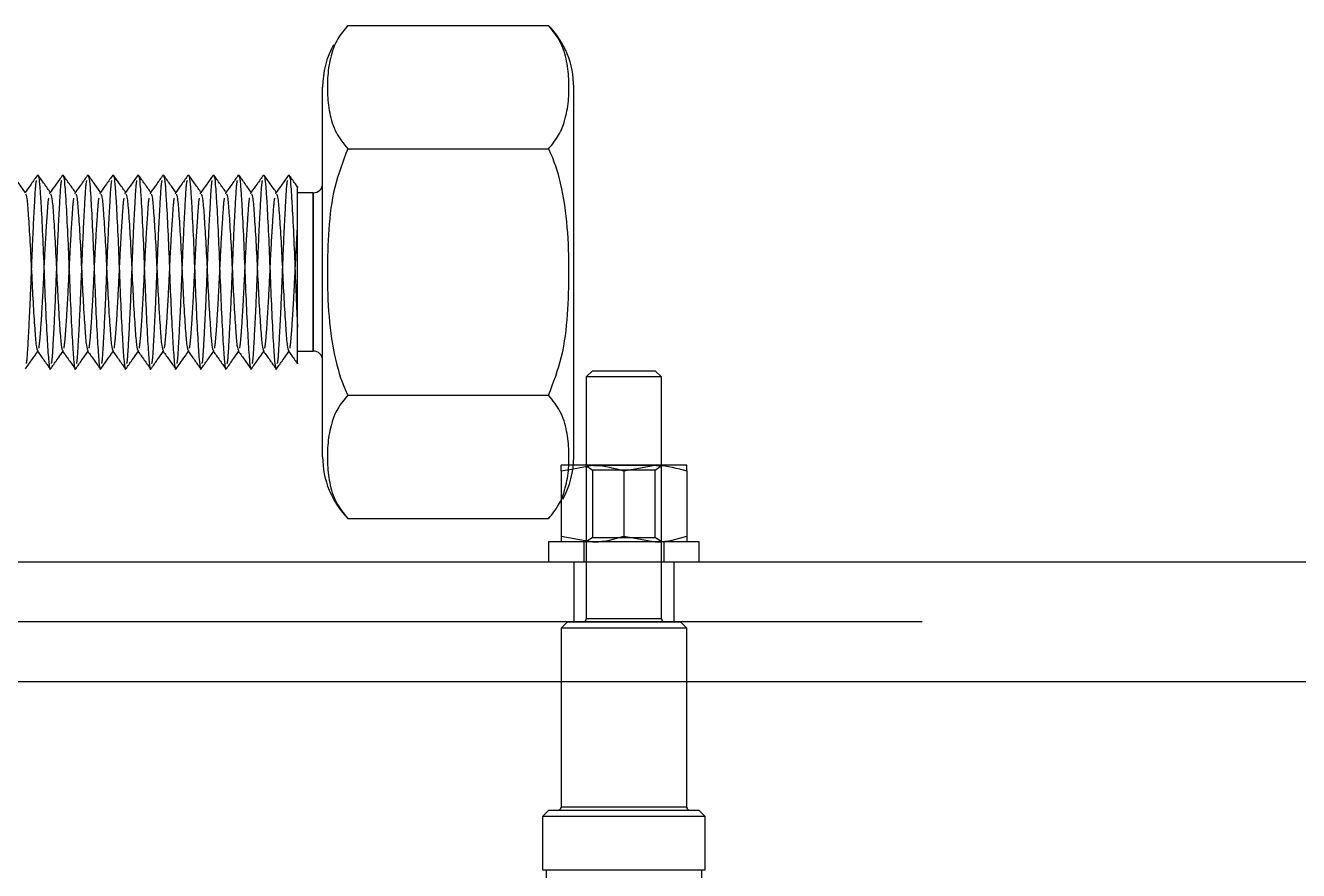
# Model space of a CAD drawing. Header units: metres. Extents: x 0 to 21025, y 0 to 14850.
# Drawn here: x 2327.9 to 2429.3, y 9311.6 to 9378.9 of the extents above; entities that cross this region are included whole.
import ezdxf

# ---------------------------------------------------------------- set-up
doc = ezdxf.new("R2010")
doc.units = ezdxf.units.M
doc.header["$LTSCALE"] = 25
doc.linetypes.add('HIDDEN2', pattern=[4.7625, 3.175, -1.5875])
doc.layers.add('SL4', color=4, linetype='Continuous')
doc.layers.add('ST1', color=7, linetype='HIDDEN2')

msp = doc.modelspace()

# ---------------------------------------------------------------- linework, layer by layer
at = {"layer": 'SL4'}
for p, q in [((2353.558, 9378.872), (2353.458, 9378.768)), ((2353.564, 9378.878), (2369.564, 9378.878)), ((2351.564, 9344.526), (2351.564, 9373.971)), ((2371.564, 9344.526), (2371.564, 9373.971)), ((2353.564, 9369.064), (2369.564, 9369.064)), ((2328.847, 9366.869), (2328.87, 9366.976)), ((2330.847, 9366.869), (2330.87, 9366.976)), ((2332.847, 9366.869), (2332.87, 9366.976)), ((2334.847, 9366.869), (2334.87, 9366.976)), ((2336.847, 9366.869), (2336.87, 9366.976)), ((2338.847, 9366.869), (2338.87, 9366.976)), ((2340.847, 9366.869), (2340.87, 9366.976)), ((2342.847, 9366.869), (2342.87, 9366.976)), ((2344.847, 9366.869), (2344.87, 9366.976)), ((2346.847, 9366.869), (2346.87, 9366.976)), ((2348.847, 9366.869), (2348.87, 9366.976)), ((2350.814, 9365.549), (2349.564, 9365.549)), ((2350.814, 9352.949), (2350.814, 9365.549)), ((2349.564, 9352.949), (2350.814, 9352.949)), ((2373.064, 9351.384), (2372.564, 9350.884)), ((2372.564, 9350.884), (2372.564, 9343.849)), ((2378.564, 9350.884), (2372.564, 9350.884)), ((2373.064, 9351.384), (2378.064, 9351.384)), ((2378.564, 9350.884), (2378.064, 9351.384)), ((2378.564, 9343.849), (2378.564, 9350.884)), ((2353.564, 9349.434), (2369.564, 9349.434)), ((2371.398, 9343.551), (2373.064, 9343.849)), ((2373.064, 9343.849), (2371.531, 9343.849)), ((2378.064, 9343.849), (2373.064, 9343.849)), ((2375.564, 9343.402), (2378.064, 9343.849)), ((2375.564, 9343.402), (2375.564, 9338.195)), ((2380.564, 9343.849), (2378.064, 9343.849)), ((2380.564, 9343.402), (2380.564, 9338.195)), ((2370.564, 9340.915), (2370.564, 9338.195)), ((2353.564, 9339.619), (2369.564, 9339.619)), ((2369.571, 9339.625), (2369.67, 9339.729)), ((2369.564, 9337.749), (2369.564, 9336.149)), ((2381.564, 9337.749), (2369.564, 9337.749)), ((2370.564, 9338.195), (2373.064, 9337.749)), ((2375.564, 9338.195), (2378.064, 9337.749)), ((2381.564, 9336.149), (2381.564, 9337.749)), ((2875.564, 9336.149), (1925.562, 9336.149)), ((2085.802, 9326.624), (2875.564, 9326.624))]:
    msp.add_line(p, q, dxfattribs=at)
for centre, radius, start, end in [((2364.543, 9373.971), 7.021, 0, 44.34613), ((2358.585, 9373.971), 7.021, 151.24334, 180), ((2350.814, 9366.299), 0.75, 270, 0), ((2350.814, 9352.199), 0.75, 0, 90), ((2358.585, 9344.526), 7.021, 180, 224.34613), ((2364.543, 9344.526), 7.021, 331.24334, 0)]:
    msp.add_arc(centre, radius, start, end, dxfattribs=at)
for points, knots in [([(2353.564, 9378.878), (2353.272, 9378.523), (2352.68, 9377.803), (2352.208, 9376.521), (2351.947, 9375.09), (2351.923, 9373.508), (2352.077, 9371.916), (2352.505, 9370.398), (2353.233, 9369.481), (2353.564, 9369.064)], [0, 0, 0, 0, 0.1146782, 0.2324846, 0.3884229, 0.5445002, 0.7054405, 0.8659966, 1, 1, 1, 1]), ([(2369.564, 9369.064), (2369.856, 9369.419), (2370.449, 9370.139), (2370.92, 9371.421), (2371.182, 9372.852), (2371.205, 9374.434), (2371.051, 9376.026), (2370.623, 9377.544), (2369.895, 9378.461), (2369.564, 9378.878)], [0, 0, 0, 0, 0.1146782, 0.2324846, 0.3884229, 0.5445002, 0.7054405, 0.8659966, 1, 1, 1, 1]), ([(2353.564, 9369.064), (2353.178, 9368.049), (2352.39, 9365.976), (2352.014, 9362.632), (2351.911, 9359.194), (2352.007, 9355.691), (2352.465, 9352.405), (2353.127, 9350.335), (2353.55, 9349.462), (2353.564, 9349.434)], [0, 0, 0, 0, 0.1619789, 0.3307933, 0.4999529, 0.6775375, 0.8546667, 0.9953145, 1, 1, 1, 1]), ([(2369.564, 9349.434), (2369.95, 9350.449), (2370.738, 9352.521), (2371.115, 9355.865), (2371.218, 9359.303), (2371.122, 9362.806), (2370.663, 9366.092), (2370.001, 9368.162), (2369.578, 9369.035), (2369.564, 9369.064)], [0, 0, 0, 0, 0.16197887, 0.33079332, 0.49995294, 0.67753752, 0.8546667, 0.99531447, 1, 1, 1, 1]), ([(2327.895, 9365.553), (2327.728, 9365.787), (2327.393, 9366.256), (2327.059, 9366.726), (2326.891, 9366.96)], [0, 0, 0, 0, 0.4999583, 1, 1, 1, 1]), ([(2328.847, 9366.957), (2328.68, 9366.722), (2328.354, 9366.265), (2328.028, 9365.809), (2327.87, 9365.587)], [0, 0, 0, 0, 0.5144734, 1, 1, 1, 1]), ([(2329.895, 9365.553), (2329.728, 9365.787), (2329.393, 9366.256), (2329.059, 9366.726), (2328.891, 9366.96)], [0, 0, 0, 0, 0.4999583, 1, 1, 1, 1]), ([(2328.891, 9366.917), (2328.911, 9366.883), (2328.96, 9366.794), (2329.033, 9366.066), (2329.127, 9364.612), (2329.25, 9362.285), (2329.37, 9359.248), (2329.491, 9356.215), (2329.627, 9353.627), (2329.739, 9351.994), (2329.834, 9351.321), (2329.883, 9351.578), (2329.89, 9351.612)], [0, 0, 0, 0, 0.0555734, 0.1425526, 0.2290743, 0.3564777, 0.4806278, 0.604778, 0.7321813, 0.8545546, 0.980855, 1, 1, 1, 1]), ([(2330.847, 9366.957), (2330.68, 9366.722), (2330.354, 9366.265), (2330.028, 9365.809), (2329.87, 9365.587)], [0, 0, 0, 0, 0.51447344, 1, 1, 1, 1]), ([(2331.895, 9365.553), (2331.728, 9365.787), (2331.393, 9366.256), (2331.059, 9366.726), (2330.891, 9366.96)], [0, 0, 0, 0, 0.4999583, 1, 1, 1, 1]), ([(2330.891, 9366.917), (2330.911, 9366.883), (2330.96, 9366.794), (2331.033, 9366.066), (2331.127, 9364.612), (2331.25, 9362.285), (2331.37, 9359.248), (2331.491, 9356.215), (2331.627, 9353.627), (2331.739, 9351.994), (2331.834, 9351.321), (2331.883, 9351.578), (2331.89, 9351.612)], [0, 0, 0, 0, 0.0555734, 0.1425526, 0.2290743, 0.3564777, 0.4806278, 0.604778, 0.7321813, 0.8545546, 0.980855, 1, 1, 1, 1]), ([(2332.847, 9366.957), (2332.68, 9366.722), (2332.354, 9366.265), (2332.028, 9365.809), (2331.87, 9365.587)], [0, 0, 0, 0, 0.51447344, 1, 1, 1, 1]), ([(2333.895, 9365.553), (2333.728, 9365.787), (2333.393, 9366.256), (2333.059, 9366.726), (2332.891, 9366.96)], [0, 0, 0, 0, 0.4999583, 1, 1, 1, 1]), ([(2332.891, 9366.917), (2332.911, 9366.883), (2332.96, 9366.794), (2333.033, 9366.066), (2333.127, 9364.612), (2333.25, 9362.285), (2333.37, 9359.248), (2333.491, 9356.215), (2333.627, 9353.627), (2333.739, 9351.994), (2333.834, 9351.321), (2333.883, 9351.578), (2333.89, 9351.612)], [0, 0, 0, 0, 0.0555734, 0.1425526, 0.2290743, 0.3564777, 0.4806278, 0.604778, 0.7321813, 0.8545546, 0.980855, 1, 1, 1, 1]), ([(2334.847, 9366.957), (2334.68, 9366.722), (2334.354, 9366.265), (2334.028, 9365.809), (2333.87, 9365.587)], [0, 0, 0, 0, 0.5144734, 1, 1, 1, 1]), ([(2335.895, 9365.553), (2335.728, 9365.787), (2335.393, 9366.256), (2335.059, 9366.726), (2334.891, 9366.96)], [0, 0, 0, 0, 0.4999583, 1, 1, 1, 1]), ([(2334.891, 9366.917), (2334.911, 9366.883), (2334.96, 9366.794), (2335.033, 9366.066), (2335.127, 9364.612), (2335.25, 9362.285), (2335.37, 9359.248), (2335.491, 9356.215), (2335.627, 9353.627), (2335.739, 9351.994), (2335.834, 9351.321), (2335.883, 9351.578), (2335.89, 9351.612)], [0, 0, 0, 0, 0.0555734, 0.1425526, 0.2290743, 0.3564777, 0.4806278, 0.604778, 0.7321813, 0.8545546, 0.980855, 1, 1, 1, 1]), ([(2336.847, 9366.957), (2336.68, 9366.722), (2336.354, 9366.265), (2336.028, 9365.809), (2335.87, 9365.587)], [0, 0, 0, 0, 0.5144734, 1, 1, 1, 1]), ([(2337.895, 9365.553), (2337.728, 9365.787), (2337.393, 9366.256), (2337.059, 9366.726), (2336.891, 9366.96)], [0, 0, 0, 0, 0.4999583, 1, 1, 1, 1]), ([(2336.891, 9366.917), (2336.911, 9366.883), (2336.96, 9366.794), (2337.033, 9366.066), (2337.127, 9364.612), (2337.25, 9362.285), (2337.37, 9359.248), (2337.491, 9356.215), (2337.627, 9353.627), (2337.739, 9351.994), (2337.834, 9351.321), (2337.883, 9351.578), (2337.89, 9351.612)], [0, 0, 0, 0, 0.0555734, 0.1425526, 0.2290743, 0.3564777, 0.4806278, 0.604778, 0.7321813, 0.8545546, 0.980855, 1, 1, 1, 1]), ([(2338.847, 9366.957), (2338.68, 9366.722), (2338.354, 9366.265), (2338.028, 9365.809), (2337.87, 9365.587)], [0, 0, 0, 0, 0.5144734, 1, 1, 1, 1]), ([(2339.895, 9365.553), (2339.728, 9365.787), (2339.393, 9366.256), (2339.059, 9366.726), (2338.891, 9366.96)], [0, 0, 0, 0, 0.4999583, 1, 1, 1, 1]), ([(2338.891, 9366.917), (2338.911, 9366.883), (2338.96, 9366.794), (2339.033, 9366.066), (2339.127, 9364.612), (2339.25, 9362.285), (2339.37, 9359.248), (2339.491, 9356.215), (2339.627, 9353.627), (2339.739, 9351.994), (2339.834, 9351.321), (2339.883, 9351.578), (2339.89, 9351.612)], [0, 0, 0, 0, 0.05557339, 0.14255259, 0.22907435, 0.35647765, 0.48062781, 0.60477796, 0.73218127, 0.85455455, 0.980855, 1, 1, 1, 1]), ([(2340.847, 9366.957), (2340.68, 9366.722), (2340.354, 9366.265), (2340.028, 9365.809), (2339.87, 9365.587)], [0, 0, 0, 0, 0.5144734, 1, 1, 1, 1]), ([(2341.895, 9365.553), (2341.728, 9365.787), (2341.393, 9366.256), (2341.059, 9366.726), (2340.891, 9366.96)], [0, 0, 0, 0, 0.4999583, 1, 1, 1, 1]), ([(2340.891, 9366.917), (2340.911, 9366.883), (2340.96, 9366.794), (2341.033, 9366.066), (2341.127, 9364.612), (2341.25, 9362.285), (2341.37, 9359.248), (2341.491, 9356.215), (2341.627, 9353.627), (2341.739, 9351.994), (2341.834, 9351.321), (2341.883, 9351.578), (2341.89, 9351.612)], [0, 0, 0, 0, 0.0555734, 0.1425526, 0.2290743, 0.3564777, 0.4806278, 0.604778, 0.7321813, 0.8545546, 0.980855, 1, 1, 1, 1]), ([(2342.847, 9366.957), (2342.68, 9366.722), (2342.354, 9366.265), (2342.028, 9365.809), (2341.87, 9365.587)], [0, 0, 0, 0, 0.5144734, 1, 1, 1, 1]), ([(2343.895, 9365.553), (2343.728, 9365.787), (2343.393, 9366.256), (2343.059, 9366.726), (2342.891, 9366.96)], [0, 0, 0, 0, 0.4999583, 1, 1, 1, 1]), ([(2342.891, 9366.917), (2342.911, 9366.883), (2342.96, 9366.794), (2343.033, 9366.066), (2343.127, 9364.612), (2343.25, 9362.285), (2343.37, 9359.248), (2343.491, 9356.215), (2343.627, 9353.627), (2343.739, 9351.994), (2343.834, 9351.321), (2343.883, 9351.578), (2343.89, 9351.612)], [0, 0, 0, 0, 0.0555734, 0.1425526, 0.2290743, 0.3564777, 0.4806278, 0.604778, 0.7321813, 0.8545546, 0.980855, 1, 1, 1, 1]), ([(2344.847, 9366.957), (2344.68, 9366.722), (2344.354, 9366.265), (2344.028, 9365.809), (2343.87, 9365.587)], [0, 0, 0, 0, 0.5144734, 1, 1, 1, 1]), ([(2345.895, 9365.553), (2345.728, 9365.787), (2345.393, 9366.256), (2345.059, 9366.726), (2344.891, 9366.96)], [0, 0, 0, 0, 0.4999583, 1, 1, 1, 1]), ([(2344.891, 9366.917), (2344.911, 9366.883), (2344.96, 9366.794), (2345.033, 9366.066), (2345.127, 9364.612), (2345.25, 9362.285), (2345.37, 9359.248), (2345.491, 9356.215), (2345.627, 9353.627), (2345.739, 9351.994), (2345.834, 9351.321), (2345.883, 9351.578), (2345.89, 9351.612)], [0, 0, 0, 0, 0.0555734, 0.1425526, 0.2290743, 0.3564777, 0.4806278, 0.604778, 0.7321813, 0.8545546, 0.980855, 1, 1, 1, 1]), ([(2346.847, 9366.957), (2346.68, 9366.722), (2346.354, 9366.265), (2346.028, 9365.809), (2345.87, 9365.587)], [0, 0, 0, 0, 0.51447344, 1, 1, 1, 1]), ([(2347.895, 9365.553), (2347.728, 9365.787), (2347.393, 9366.256), (2347.059, 9366.726), (2346.891, 9366.96)], [0, 0, 0, 0, 0.4999583, 1, 1, 1, 1]), ([(2346.891, 9366.917), (2346.911, 9366.883), (2346.96, 9366.794), (2347.033, 9366.066), (2347.127, 9364.612), (2347.25, 9362.285), (2347.37, 9359.248), (2347.491, 9356.215), (2347.627, 9353.627), (2347.739, 9351.994), (2347.834, 9351.321), (2347.883, 9351.578), (2347.89, 9351.612)], [0, 0, 0, 0, 0.0555734, 0.1425526, 0.2290743, 0.3564777, 0.4806278, 0.604778, 0.7321813, 0.8545546, 0.980855, 1, 1, 1, 1]), ([(2348.847, 9366.957), (2348.68, 9366.722), (2348.354, 9366.265), (2348.028, 9365.809), (2347.87, 9365.587)], [0, 0, 0, 0, 0.51447344, 1, 1, 1, 1]), ([(2349.585, 9365.988), (2349.521, 9366.077), (2349.29, 9366.401), (2349.059, 9366.726), (2348.891, 9366.96)], [0, 0, 0, 0, 0.2762297, 1, 1, 1, 1]), ([(2348.891, 9366.917), (2348.911, 9366.883), (2348.96, 9366.794), (2349.033, 9366.066), (2349.127, 9364.612), (2349.25, 9362.283), (2349.37, 9359.256), (2349.472, 9356.662), (2349.54, 9355.327), (2349.564, 9354.851)], [0, 0, 0, 0, 0.0824814, 0.211575, 0.3399896, 0.5290802, 0.7133425, 0.8976048, 1, 1, 1, 1]), ([(2349.564, 9354.851), (2349.564, 9355.632), (2349.564, 9357.196), (2349.564, 9359.839), (2349.564, 9362.274), (2349.564, 9364.276), (2349.564, 9365.556), (2349.564, 9366.113), (2349.564, 9365.987), (2349.564, 9365.973)], [0, 0, 0, 0, 0.16916118, 0.33834048, 0.50554309, 0.66446551, 0.82328873, 0.98065387, 1, 1, 1, 1]), ([(2327.893, 9365.481), (2327.929, 9365.397), (2328.008, 9365.213), (2328.113, 9363.814), (2328.25, 9361.738), (2328.37, 9359.248), (2328.491, 9356.759), (2328.627, 9354.68), (2328.735, 9353.257), (2328.817, 9353.07), (2328.856, 9352.981)], [0, 0, 0, 0, 0.107376, 0.2343318, 0.3665153, 0.4953177, 0.6241201, 0.7563035, 0.8832593, 1, 1, 1, 1]), ([(2329.893, 9365.481), (2329.929, 9365.397), (2330.008, 9365.213), (2330.113, 9363.814), (2330.25, 9361.738), (2330.37, 9359.248), (2330.491, 9356.759), (2330.627, 9354.68), (2330.735, 9353.257), (2330.817, 9353.07), (2330.856, 9352.981)], [0, 0, 0, 0, 0.107376, 0.2343318, 0.3665153, 0.4953177, 0.6241201, 0.7563035, 0.8832593, 1, 1, 1, 1]), ([(2331.893, 9365.481), (2331.929, 9365.397), (2332.008, 9365.213), (2332.113, 9363.814), (2332.25, 9361.738), (2332.37, 9359.248), (2332.491, 9356.759), (2332.627, 9354.68), (2332.735, 9353.257), (2332.817, 9353.07), (2332.856, 9352.981)], [0, 0, 0, 0, 0.107376, 0.2343318, 0.3665153, 0.4953177, 0.6241201, 0.7563035, 0.8832593, 1, 1, 1, 1]), ([(2333.893, 9365.481), (2333.929, 9365.397), (2334.008, 9365.213), (2334.113, 9363.814), (2334.25, 9361.738), (2334.37, 9359.248), (2334.491, 9356.759), (2334.627, 9354.68), (2334.735, 9353.257), (2334.817, 9353.07), (2334.856, 9352.981)], [0, 0, 0, 0, 0.107376, 0.2343318, 0.3665153, 0.4953177, 0.6241201, 0.7563035, 0.8832593, 1, 1, 1, 1]), ([(2335.893, 9365.481), (2335.929, 9365.397), (2336.008, 9365.213), (2336.113, 9363.814), (2336.25, 9361.738), (2336.37, 9359.248), (2336.491, 9356.759), (2336.627, 9354.68), (2336.735, 9353.257), (2336.817, 9353.07), (2336.856, 9352.981)], [0, 0, 0, 0, 0.107376, 0.2343318, 0.3665153, 0.4953177, 0.6241201, 0.7563035, 0.8832593, 1, 1, 1, 1]), ([(2337.893, 9365.481), (2337.929, 9365.397), (2338.008, 9365.213), (2338.113, 9363.814), (2338.25, 9361.738), (2338.37, 9359.248), (2338.491, 9356.759), (2338.627, 9354.68), (2338.735, 9353.257), (2338.817, 9353.07), (2338.856, 9352.981)], [0, 0, 0, 0, 0.107376, 0.2343318, 0.3665153, 0.4953177, 0.6241201, 0.7563035, 0.8832593, 1, 1, 1, 1]), ([(2339.893, 9365.481), (2339.929, 9365.397), (2340.008, 9365.213), (2340.113, 9363.814), (2340.25, 9361.738), (2340.37, 9359.248), (2340.491, 9356.759), (2340.627, 9354.68), (2340.735, 9353.257), (2340.817, 9353.07), (2340.856, 9352.981)], [0, 0, 0, 0, 0.107376, 0.2343318, 0.3665153, 0.4953177, 0.6241201, 0.7563035, 0.8832593, 1, 1, 1, 1]), ([(2341.893, 9365.481), (2341.929, 9365.397), (2342.008, 9365.213), (2342.113, 9363.814), (2342.25, 9361.738), (2342.37, 9359.248), (2342.491, 9356.759), (2342.627, 9354.68), (2342.735, 9353.257), (2342.817, 9353.07), (2342.856, 9352.981)], [0, 0, 0, 0, 0.107376, 0.2343318, 0.3665153, 0.4953177, 0.6241201, 0.7563035, 0.8832593, 1, 1, 1, 1]), ([(2343.893, 9365.481), (2343.929, 9365.397), (2344.008, 9365.213), (2344.113, 9363.814), (2344.25, 9361.738), (2344.37, 9359.248), (2344.491, 9356.759), (2344.627, 9354.68), (2344.735, 9353.257), (2344.817, 9353.07), (2344.856, 9352.981)], [0, 0, 0, 0, 0.107376, 0.2343318, 0.3665153, 0.4953177, 0.6241201, 0.7563035, 0.8832593, 1, 1, 1, 1]), ([(2345.893, 9365.481), (2345.929, 9365.397), (2346.008, 9365.213), (2346.113, 9363.814), (2346.25, 9361.738), (2346.37, 9359.248), (2346.491, 9356.759), (2346.627, 9354.68), (2346.735, 9353.257), (2346.817, 9353.07), (2346.856, 9352.981)], [0, 0, 0, 0, 0.107376, 0.2343318, 0.3665153, 0.4953177, 0.6241201, 0.7563035, 0.8832593, 1, 1, 1, 1]), ([(2347.893, 9365.481), (2347.929, 9365.397), (2348.008, 9365.213), (2348.113, 9363.814), (2348.25, 9361.738), (2348.37, 9359.248), (2348.491, 9356.759), (2348.627, 9354.68), (2348.735, 9353.257), (2348.817, 9353.07), (2348.856, 9352.981)], [0, 0, 0, 0, 0.107376, 0.2343318, 0.3665153, 0.4953177, 0.6241201, 0.7563035, 0.8832593, 1, 1, 1, 1]), ([(2349.564, 9351.997), (2349.564, 9351.975), (2349.564, 9351.825), (2349.564, 9352.352), (2349.564, 9353.413), (2349.564, 9354.438), (2349.564, 9354.851)], [0, 0, 0, 0, 0.0599852, 0.411666, 0.7632407, 1, 1, 1, 1]), ([(2327.89, 9351.535), (2328.057, 9351.77), (2328.384, 9352.229), (2328.712, 9352.687), (2328.871, 9352.911)], [0, 0, 0, 0, 0.51217675, 1, 1, 1, 1]), ([(2328.855, 9352.934), (2329.022, 9352.699), (2329.357, 9352.23), (2329.691, 9351.761), (2329.858, 9351.526)], [0, 0, 0, 0, 0.4999673, 1, 1, 1, 1]), ([(2329.89, 9351.535), (2330.057, 9351.77), (2330.384, 9352.229), (2330.712, 9352.687), (2330.871, 9352.911)], [0, 0, 0, 0, 0.5121768, 1, 1, 1, 1]), ([(2330.855, 9352.934), (2331.022, 9352.699), (2331.357, 9352.23), (2331.691, 9351.761), (2331.858, 9351.526)], [0, 0, 0, 0, 0.4999673, 1, 1, 1, 1]), ([(2331.89, 9351.535), (2332.057, 9351.77), (2332.384, 9352.229), (2332.712, 9352.687), (2332.871, 9352.911)], [0, 0, 0, 0, 0.5121768, 1, 1, 1, 1]), ([(2332.855, 9352.934), (2333.022, 9352.699), (2333.357, 9352.23), (2333.691, 9351.761), (2333.858, 9351.526)], [0, 0, 0, 0, 0.49996733, 1, 1, 1, 1]), ([(2333.89, 9351.535), (2334.057, 9351.77), (2334.384, 9352.229), (2334.712, 9352.687), (2334.871, 9352.911)], [0, 0, 0, 0, 0.5121768, 1, 1, 1, 1]), ([(2334.855, 9352.934), (2335.022, 9352.699), (2335.357, 9352.23), (2335.691, 9351.761), (2335.858, 9351.526)], [0, 0, 0, 0, 0.4999673, 1, 1, 1, 1]), ([(2335.89, 9351.535), (2336.057, 9351.77), (2336.384, 9352.229), (2336.712, 9352.687), (2336.871, 9352.911)], [0, 0, 0, 0, 0.5121768, 1, 1, 1, 1]), ([(2336.855, 9352.934), (2337.022, 9352.699), (2337.357, 9352.23), (2337.691, 9351.761), (2337.858, 9351.526)], [0, 0, 0, 0, 0.4999673, 1, 1, 1, 1]), ([(2337.89, 9351.535), (2338.057, 9351.77), (2338.384, 9352.229), (2338.712, 9352.687), (2338.871, 9352.911)], [0, 0, 0, 0, 0.5121768, 1, 1, 1, 1]), ([(2338.855, 9352.934), (2339.022, 9352.699), (2339.357, 9352.23), (2339.691, 9351.761), (2339.858, 9351.526)], [0, 0, 0, 0, 0.4999673, 1, 1, 1, 1]), ([(2339.89, 9351.535), (2340.057, 9351.77), (2340.384, 9352.229), (2340.712, 9352.687), (2340.871, 9352.911)], [0, 0, 0, 0, 0.5121768, 1, 1, 1, 1]), ([(2340.855, 9352.934), (2341.022, 9352.699), (2341.357, 9352.23), (2341.691, 9351.761), (2341.858, 9351.526)], [0, 0, 0, 0, 0.4999673, 1, 1, 1, 1]), ([(2341.89, 9351.535), (2342.057, 9351.77), (2342.384, 9352.229), (2342.712, 9352.687), (2342.871, 9352.911)], [0, 0, 0, 0, 0.5121768, 1, 1, 1, 1]), ([(2342.855, 9352.934), (2343.022, 9352.699), (2343.357, 9352.23), (2343.691, 9351.761), (2343.858, 9351.526)], [0, 0, 0, 0, 0.49996733, 1, 1, 1, 1]), ([(2343.89, 9351.535), (2344.057, 9351.77), (2344.384, 9352.229), (2344.712, 9352.687), (2344.871, 9352.911)], [0, 0, 0, 0, 0.5121768, 1, 1, 1, 1]), ([(2344.855, 9352.934), (2345.022, 9352.699), (2345.357, 9352.23), (2345.691, 9351.761), (2345.858, 9351.526)], [0, 0, 0, 0, 0.4999673, 1, 1, 1, 1]), ([(2345.89, 9351.535), (2346.057, 9351.77), (2346.384, 9352.229), (2346.712, 9352.687), (2346.871, 9352.911)], [0, 0, 0, 0, 0.5121768, 1, 1, 1, 1]), ([(2346.855, 9352.934), (2347.022, 9352.699), (2347.357, 9352.23), (2347.691, 9351.761), (2347.858, 9351.526)], [0, 0, 0, 0, 0.4999673, 1, 1, 1, 1]), ([(2347.89, 9351.535), (2348.057, 9351.77), (2348.384, 9352.229), (2348.712, 9352.687), (2348.871, 9352.911)], [0, 0, 0, 0, 0.5121768, 1, 1, 1, 1]), ([(2348.855, 9352.934), (2349.022, 9352.699), (2349.249, 9352.38), (2349.477, 9352.061), (2349.537, 9351.977)], [0, 0, 0, 0, 0.7354345, 1, 1, 1, 1]), ([(2353.564, 9349.434), (2353.272, 9349.078), (2352.68, 9348.358), (2352.208, 9347.076), (2351.947, 9345.646), (2351.923, 9344.064), (2352.077, 9342.471), (2352.505, 9340.953), (2353.233, 9340.036), (2353.564, 9339.619)], [0, 0, 0, 0, 0.11467816, 0.23248464, 0.38842291, 0.54450019, 0.70544054, 0.86599656, 1, 1, 1, 1]), ([(2369.564, 9339.619), (2369.856, 9339.974), (2370.449, 9340.694), (2370.92, 9341.977), (2371.182, 9343.407), (2371.205, 9344.989), (2371.051, 9346.581), (2370.623, 9348.099), (2369.895, 9349.016), (2369.564, 9349.434)], [0, 0, 0, 0, 0.1146782, 0.2324846, 0.3884229, 0.5445002, 0.7054405, 0.8659966, 1, 1, 1, 1]), ([(2373.064, 9343.849), (2373.123, 9343.848), (2373.968, 9343.842), (2374.795, 9343.614), (2375.564, 9343.402)], [0, 0, 0, 0, 0.0702006, 1, 1, 1, 1]), ([(2378.064, 9343.849), (2378.123, 9343.848), (2378.968, 9343.842), (2379.795, 9343.614), (2380.564, 9343.402)], [0, 0, 0, 0, 0.0702006, 1, 1, 1, 1]), ([(2380.564, 9343.402), (2380.564, 9343.469), (2380.564, 9343.731), (2380.564, 9343.799), (2380.564, 9343.849)], [0, 0, 0, 0, 0.2575513, 1, 1, 1, 1]), ([(2370.564, 9338.195), (2370.564, 9338.128), (2370.564, 9337.866), (2370.564, 9337.799), (2370.564, 9337.749)], [0, 0, 0, 0, 0.2575513, 1, 1, 1, 1]), ([(2373.064, 9337.749), (2373.123, 9337.749), (2373.968, 9337.755), (2374.795, 9337.983), (2375.564, 9338.195)], [0, 0, 0, 0, 0.07020058, 1, 1, 1, 1]), ([(2378.064, 9337.749), (2378.123, 9337.749), (2378.968, 9337.755), (2379.795, 9337.983), (2380.564, 9338.195)], [0, 0, 0, 0, 0.0702006, 1, 1, 1, 1]), ([(2380.564, 9338.195), (2380.564, 9338.128), (2380.564, 9337.866), (2380.564, 9337.799), (2380.564, 9337.749)], [0, 0, 0, 0, 0.2575513, 1, 1, 1, 1])]:
    msp.add_open_spline(points, degree=3, knots=knots, dxfattribs=at)
at = {"layer": 'ST1'}
for p, q in [((2329.87, 9365.587), (2329.842, 9365.548)), ((2329.844, 9365.468), (2329.87, 9365.57)), ((2331.87, 9365.587), (2331.842, 9365.548)), ((2331.844, 9365.468), (2331.87, 9365.57)), ((2333.87, 9365.587), (2333.842, 9365.548)), ((2333.844, 9365.468), (2333.87, 9365.57)), ((2335.87, 9365.587), (2335.842, 9365.548)), ((2335.844, 9365.468), (2335.87, 9365.57)), ((2337.87, 9365.587), (2337.842, 9365.548)), ((2337.844, 9365.468), (2337.87, 9365.57)), ((2339.87, 9365.587), (2339.842, 9365.548)), ((2339.844, 9365.468), (2339.87, 9365.57)), ((2341.87, 9365.587), (2341.842, 9365.548)), ((2341.844, 9365.468), (2341.87, 9365.57)), ((2343.87, 9365.587), (2343.842, 9365.548)), ((2343.844, 9365.468), (2343.87, 9365.57)), ((2345.87, 9365.587), (2345.842, 9365.548)), ((2345.844, 9365.468), (2345.87, 9365.57)), ((2347.87, 9365.587), (2347.842, 9365.548)), ((2347.844, 9365.468), (2347.87, 9365.57)), ((2350.814, 9365.549), (2350.814, 9352.949)), ((2328.871, 9352.911), (2328.895, 9352.944)), ((2330.871, 9352.911), (2330.895, 9352.944)), ((2332.871, 9352.911), (2332.895, 9352.944)), ((2334.871, 9352.911), (2334.895, 9352.944)), ((2336.871, 9352.911), (2336.895, 9352.944)), ((2338.871, 9352.911), (2338.895, 9352.944)), ((2340.871, 9352.911), (2340.895, 9352.944)), ((2342.871, 9352.911), (2342.895, 9352.944)), ((2344.871, 9352.911), (2344.895, 9352.944)), ((2346.871, 9352.911), (2346.895, 9352.944)), ((2348.871, 9352.911), (2348.895, 9352.944)), ((2371.531, 9343.849), (2370.564, 9343.849)), ((2370.564, 9343.402), (2371.398, 9343.551)), ((2370.564, 9343.402), (2370.564, 9340.915)), ((2372.564, 9343.849), (2372.564, 9343.823)), ((2372.564, 9343.849), (2372.564, 9331.634)), ((2378.564, 9343.823), (2372.564, 9343.823)), ((2372.564, 9343.823), (2373.064, 9343.473)), ((2378.064, 9343.473), (2373.064, 9343.473)), ((2373.064, 9343.473), (2373.064, 9338.099)), ((2378.064, 9343.473), (2378.564, 9343.823)), ((2378.064, 9338.099), (2378.064, 9343.473)), ((2378.564, 9343.823), (2378.564, 9343.849)), ((2378.564, 9331.634), (2378.564, 9343.849)), ((2372.364, 9337.749), (2372.364, 9336.149)), ((2373.064, 9338.099), (2372.564, 9337.749)), ((2373.064, 9338.099), (2378.064, 9338.099)), ((2378.564, 9337.749), (2378.064, 9338.099)), ((2378.764, 9336.149), (2378.764, 9337.749)), ((2371.564, 9336.149), (2371.564, 9331.386)), ((2379.564, 9331.386), (2379.564, 9336.149)), ((2875.564, 9331.386), (1875.564, 9331.386)), ((2371.064, 9331.384), (2370.564, 9330.884)), ((2371.064, 9331.384), (2380.064, 9331.384)), ((2378.522, 9331.634), (2372.606, 9331.634)), ((2380.564, 9330.884), (2380.064, 9331.384)), ((2380.564, 9330.884), (2370.564, 9330.884)), ((2370.564, 9330.884), (2370.564, 9316.634)), ((2380.564, 9316.634), (2380.564, 9330.884)), ((2085.802, 9326.624), (2875.564, 9326.624)), ((2369.589, 9316.384), (2369.089, 9315.884)), ((2369.589, 9316.384), (2381.539, 9316.384)), ((2380.528, 9316.634), (2370.565, 9316.634)), ((2382.039, 9315.884), (2381.539, 9316.384)), ((2382.039, 9315.884), (2369.089, 9315.884)), ((2369.089, 9315.884), (2369.089, 9311.629)), ((2382.039, 9311.629), (2382.039, 9315.884)), ((2369.089, 9311.629), (2381.148, 9311.629)), ((2369.364, 9311.629), (2369.364, 9310.529)), ((2381.148, 9311.629), (2382.039, 9311.629)), ((2381.764, 9310.529), (2381.764, 9311.629))]:
    msp.add_line(p, q, dxfattribs=at)
for centre, start, end in [((2372.314, 9331.634), 270, 0), ((2378.814, 9331.634), 180, 270), ((2370.314, 9316.634), 270, 0), ((2380.814, 9316.634), 180, 270)]:
    msp.add_arc(centre, 0.25, start, end, dxfattribs=at)
for points, knots in [([(2327.963, 9351.954), (2327.975, 9352), (2328.029, 9352.202), (2328.113, 9353.702), (2328.25, 9356.197), (2328.37, 9359.248), (2328.491, 9362.301), (2328.628, 9364.793), (2328.71, 9366.283), (2328.763, 9366.485), (2328.774, 9366.527)], [0, 0, 0, 0, 0.04309595, 0.19329774, 0.34967341, 0.50205615, 0.65443889, 0.81081456, 0.96101636, 1, 1, 1, 1]), ([(2329.963, 9351.954), (2329.975, 9352), (2330.029, 9352.202), (2330.113, 9353.702), (2330.25, 9356.197), (2330.37, 9359.248), (2330.491, 9362.301), (2330.628, 9364.793), (2330.71, 9366.283), (2330.763, 9366.485), (2330.774, 9366.527)], [0, 0, 0, 0, 0.0430959, 0.1932977, 0.3496734, 0.5020562, 0.6544389, 0.8108146, 0.9610164, 1, 1, 1, 1]), ([(2331.963, 9351.954), (2331.975, 9352), (2332.029, 9352.202), (2332.113, 9353.702), (2332.25, 9356.197), (2332.37, 9359.248), (2332.491, 9362.301), (2332.628, 9364.793), (2332.71, 9366.283), (2332.763, 9366.485), (2332.774, 9366.527)], [0, 0, 0, 0, 0.0430959, 0.1932977, 0.3496734, 0.5020562, 0.6544389, 0.8108146, 0.9610164, 1, 1, 1, 1]), ([(2333.963, 9351.954), (2333.975, 9352), (2334.029, 9352.202), (2334.113, 9353.702), (2334.25, 9356.197), (2334.37, 9359.248), (2334.491, 9362.301), (2334.628, 9364.793), (2334.71, 9366.283), (2334.763, 9366.485), (2334.774, 9366.527)], [0, 0, 0, 0, 0.04309595, 0.19329774, 0.34967341, 0.50205615, 0.65443889, 0.81081456, 0.96101636, 1, 1, 1, 1]), ([(2335.963, 9351.954), (2335.975, 9352), (2336.029, 9352.202), (2336.113, 9353.702), (2336.25, 9356.197), (2336.37, 9359.248), (2336.491, 9362.301), (2336.628, 9364.793), (2336.71, 9366.283), (2336.763, 9366.485), (2336.774, 9366.527)], [0, 0, 0, 0, 0.0430959, 0.1932977, 0.3496734, 0.5020562, 0.6544389, 0.8108146, 0.9610164, 1, 1, 1, 1]), ([(2337.963, 9351.954), (2337.975, 9352), (2338.029, 9352.202), (2338.113, 9353.702), (2338.25, 9356.197), (2338.37, 9359.248), (2338.491, 9362.301), (2338.628, 9364.793), (2338.71, 9366.283), (2338.763, 9366.485), (2338.774, 9366.527)], [0, 0, 0, 0, 0.0430959, 0.1932977, 0.3496734, 0.5020562, 0.6544389, 0.8108146, 0.9610164, 1, 1, 1, 1]), ([(2339.963, 9351.954), (2339.975, 9352), (2340.029, 9352.202), (2340.113, 9353.702), (2340.25, 9356.197), (2340.37, 9359.248), (2340.491, 9362.301), (2340.628, 9364.793), (2340.71, 9366.283), (2340.763, 9366.485), (2340.774, 9366.527)], [0, 0, 0, 0, 0.0430959, 0.1932977, 0.3496734, 0.5020562, 0.6544389, 0.8108146, 0.9610164, 1, 1, 1, 1]), ([(2341.963, 9351.954), (2341.975, 9352), (2342.029, 9352.202), (2342.113, 9353.702), (2342.25, 9356.197), (2342.37, 9359.248), (2342.491, 9362.301), (2342.628, 9364.793), (2342.71, 9366.283), (2342.763, 9366.485), (2342.774, 9366.527)], [0, 0, 0, 0, 0.0430959, 0.1932977, 0.3496734, 0.5020562, 0.6544389, 0.8108146, 0.9610164, 1, 1, 1, 1]), ([(2343.963, 9351.954), (2343.975, 9352), (2344.029, 9352.202), (2344.113, 9353.702), (2344.25, 9356.197), (2344.37, 9359.248), (2344.491, 9362.301), (2344.628, 9364.793), (2344.71, 9366.283), (2344.763, 9366.485), (2344.774, 9366.527)], [0, 0, 0, 0, 0.04309595, 0.19329774, 0.34967341, 0.50205615, 0.65443889, 0.81081456, 0.96101636, 1, 1, 1, 1]), ([(2345.963, 9351.954), (2345.975, 9352), (2346.029, 9352.202), (2346.113, 9353.702), (2346.25, 9356.197), (2346.37, 9359.248), (2346.491, 9362.301), (2346.628, 9364.793), (2346.71, 9366.283), (2346.763, 9366.485), (2346.774, 9366.527)], [0, 0, 0, 0, 0.0430959, 0.1932977, 0.3496734, 0.5020562, 0.6544389, 0.8108146, 0.9610164, 1, 1, 1, 1]), ([(2347.963, 9351.954), (2347.975, 9352), (2348.029, 9352.202), (2348.113, 9353.702), (2348.25, 9356.197), (2348.37, 9359.248), (2348.491, 9362.301), (2348.628, 9364.793), (2348.71, 9366.283), (2348.763, 9366.485), (2348.774, 9366.527)], [0, 0, 0, 0, 0.0430959, 0.1932977, 0.3496734, 0.5020562, 0.6544389, 0.8108146, 0.9610164, 1, 1, 1, 1]), ([(2328.965, 9353.189), (2328.99, 9353.371), (2329.04, 9353.738), (2329.13, 9354.915), (2329.25, 9356.763), (2329.37, 9359.245), (2329.491, 9361.75), (2329.628, 9363.77), (2329.704, 9364.953), (2329.75, 9365.114), (2329.755, 9365.13)], [0, 0, 0, 0, 0.0986511, 0.1977248, 0.3578025, 0.5137857, 0.6697689, 0.8298467, 0.9835936, 1, 1, 1, 1]), ([(2330.965, 9353.189), (2330.99, 9353.371), (2331.04, 9353.738), (2331.13, 9354.915), (2331.25, 9356.763), (2331.37, 9359.245), (2331.491, 9361.75), (2331.628, 9363.77), (2331.704, 9364.953), (2331.75, 9365.114), (2331.755, 9365.13)], [0, 0, 0, 0, 0.0986511, 0.1977248, 0.3578025, 0.5137857, 0.6697689, 0.8298467, 0.9835936, 1, 1, 1, 1]), ([(2332.965, 9353.189), (2332.99, 9353.371), (2333.04, 9353.738), (2333.13, 9354.915), (2333.25, 9356.763), (2333.37, 9359.245), (2333.491, 9361.75), (2333.628, 9363.77), (2333.704, 9364.953), (2333.75, 9365.114), (2333.755, 9365.13)], [0, 0, 0, 0, 0.0986511, 0.1977248, 0.3578025, 0.5137857, 0.6697689, 0.8298467, 0.9835936, 1, 1, 1, 1]), ([(2334.965, 9353.189), (2334.99, 9353.371), (2335.04, 9353.738), (2335.13, 9354.915), (2335.25, 9356.763), (2335.37, 9359.245), (2335.491, 9361.75), (2335.628, 9363.77), (2335.704, 9364.953), (2335.75, 9365.114), (2335.755, 9365.13)], [0, 0, 0, 0, 0.0986511, 0.1977248, 0.3578025, 0.5137857, 0.6697689, 0.8298467, 0.9835936, 1, 1, 1, 1]), ([(2336.965, 9353.189), (2336.99, 9353.371), (2337.04, 9353.738), (2337.13, 9354.915), (2337.25, 9356.763), (2337.37, 9359.245), (2337.491, 9361.75), (2337.628, 9363.77), (2337.704, 9364.953), (2337.75, 9365.114), (2337.755, 9365.13)], [0, 0, 0, 0, 0.0986511, 0.1977248, 0.3578025, 0.5137857, 0.6697689, 0.8298467, 0.9835936, 1, 1, 1, 1]), ([(2338.965, 9353.189), (2338.99, 9353.371), (2339.04, 9353.738), (2339.13, 9354.915), (2339.25, 9356.763), (2339.37, 9359.245), (2339.491, 9361.75), (2339.628, 9363.77), (2339.704, 9364.953), (2339.75, 9365.114), (2339.755, 9365.13)], [0, 0, 0, 0, 0.0986511, 0.1977248, 0.3578025, 0.5137857, 0.6697689, 0.8298467, 0.9835936, 1, 1, 1, 1]), ([(2340.965, 9353.189), (2340.99, 9353.371), (2341.04, 9353.738), (2341.13, 9354.915), (2341.25, 9356.763), (2341.37, 9359.245), (2341.491, 9361.75), (2341.628, 9363.77), (2341.704, 9364.953), (2341.75, 9365.114), (2341.755, 9365.13)], [0, 0, 0, 0, 0.0986511, 0.1977248, 0.3578025, 0.5137857, 0.6697689, 0.8298467, 0.9835936, 1, 1, 1, 1]), ([(2342.965, 9353.189), (2342.99, 9353.371), (2343.04, 9353.738), (2343.13, 9354.915), (2343.25, 9356.763), (2343.37, 9359.245), (2343.491, 9361.75), (2343.628, 9363.77), (2343.704, 9364.953), (2343.75, 9365.114), (2343.755, 9365.13)], [0, 0, 0, 0, 0.0986511, 0.1977248, 0.3578025, 0.5137857, 0.6697689, 0.8298467, 0.9835936, 1, 1, 1, 1]), ([(2344.965, 9353.189), (2344.99, 9353.371), (2345.04, 9353.738), (2345.13, 9354.915), (2345.25, 9356.763), (2345.37, 9359.245), (2345.491, 9361.75), (2345.628, 9363.77), (2345.704, 9364.953), (2345.75, 9365.114), (2345.755, 9365.13)], [0, 0, 0, 0, 0.0986511, 0.1977248, 0.3578025, 0.5137857, 0.6697689, 0.8298467, 0.9835936, 1, 1, 1, 1]), ([(2346.965, 9353.189), (2346.99, 9353.371), (2347.04, 9353.738), (2347.13, 9354.915), (2347.25, 9356.763), (2347.37, 9359.245), (2347.491, 9361.75), (2347.628, 9363.77), (2347.704, 9364.953), (2347.75, 9365.114), (2347.755, 9365.13)], [0, 0, 0, 0, 0.0986511, 0.1977248, 0.3578025, 0.5137857, 0.6697689, 0.8298467, 0.9835936, 1, 1, 1, 1]), ([(2348.965, 9353.189), (2348.99, 9353.371), (2349.04, 9353.738), (2349.13, 9354.915), (2349.25, 9356.763), (2349.37, 9359.243), (2349.472, 9361.364), (2349.54, 9362.456), (2349.564, 9362.846)], [0, 0, 0, 0, 0.1304126, 0.2613839, 0.4730001, 0.6792034, 0.8854067, 1, 1, 1, 1]), ([(2328.856, 9352.981), (2328.861, 9352.957), (2328.873, 9352.894), (2328.886, 9352.955), (2328.894, 9352.993)], [0, 0, 0, 0, 0.3743271, 1, 1, 1, 1]), ([(2330.856, 9352.981), (2330.861, 9352.957), (2330.873, 9352.894), (2330.886, 9352.955), (2330.894, 9352.993)], [0, 0, 0, 0, 0.37432706, 1, 1, 1, 1]), ([(2332.856, 9352.981), (2332.861, 9352.957), (2332.873, 9352.894), (2332.886, 9352.955), (2332.894, 9352.993)], [0, 0, 0, 0, 0.3743271, 1, 1, 1, 1]), ([(2334.856, 9352.981), (2334.861, 9352.957), (2334.873, 9352.894), (2334.886, 9352.955), (2334.894, 9352.993)], [0, 0, 0, 0, 0.3743271, 1, 1, 1, 1]), ([(2336.856, 9352.981), (2336.861, 9352.957), (2336.873, 9352.894), (2336.886, 9352.955), (2336.894, 9352.993)], [0, 0, 0, 0, 0.3743271, 1, 1, 1, 1]), ([(2338.856, 9352.981), (2338.861, 9352.957), (2338.873, 9352.894), (2338.886, 9352.955), (2338.894, 9352.993)], [0, 0, 0, 0, 0.37432706, 1, 1, 1, 1]), ([(2340.856, 9352.981), (2340.861, 9352.957), (2340.873, 9352.894), (2340.886, 9352.955), (2340.894, 9352.993)], [0, 0, 0, 0, 0.3743271, 1, 1, 1, 1]), ([(2342.856, 9352.981), (2342.861, 9352.957), (2342.873, 9352.894), (2342.886, 9352.955), (2342.894, 9352.993)], [0, 0, 0, 0, 0.3743271, 1, 1, 1, 1]), ([(2344.856, 9352.981), (2344.861, 9352.957), (2344.873, 9352.894), (2344.886, 9352.955), (2344.894, 9352.993)], [0, 0, 0, 0, 0.3743271, 1, 1, 1, 1]), ([(2346.856, 9352.981), (2346.861, 9352.957), (2346.873, 9352.894), (2346.886, 9352.955), (2346.894, 9352.993)], [0, 0, 0, 0, 0.37432706, 1, 1, 1, 1]), ([(2348.856, 9352.981), (2348.861, 9352.957), (2348.873, 9352.894), (2348.886, 9352.955), (2348.894, 9352.993)], [0, 0, 0, 0, 0.3743271, 1, 1, 1, 1]), ([(2370.564, 9343.402), (2370.564, 9343.469), (2370.564, 9343.731), (2370.564, 9343.799), (2370.564, 9343.849)], [0, 0, 0, 0, 0.2575513, 1, 1, 1, 1])]:
    msp.add_open_spline(points, degree=3, knots=knots, dxfattribs=at)

doc.saveas('drawing.dxf')
